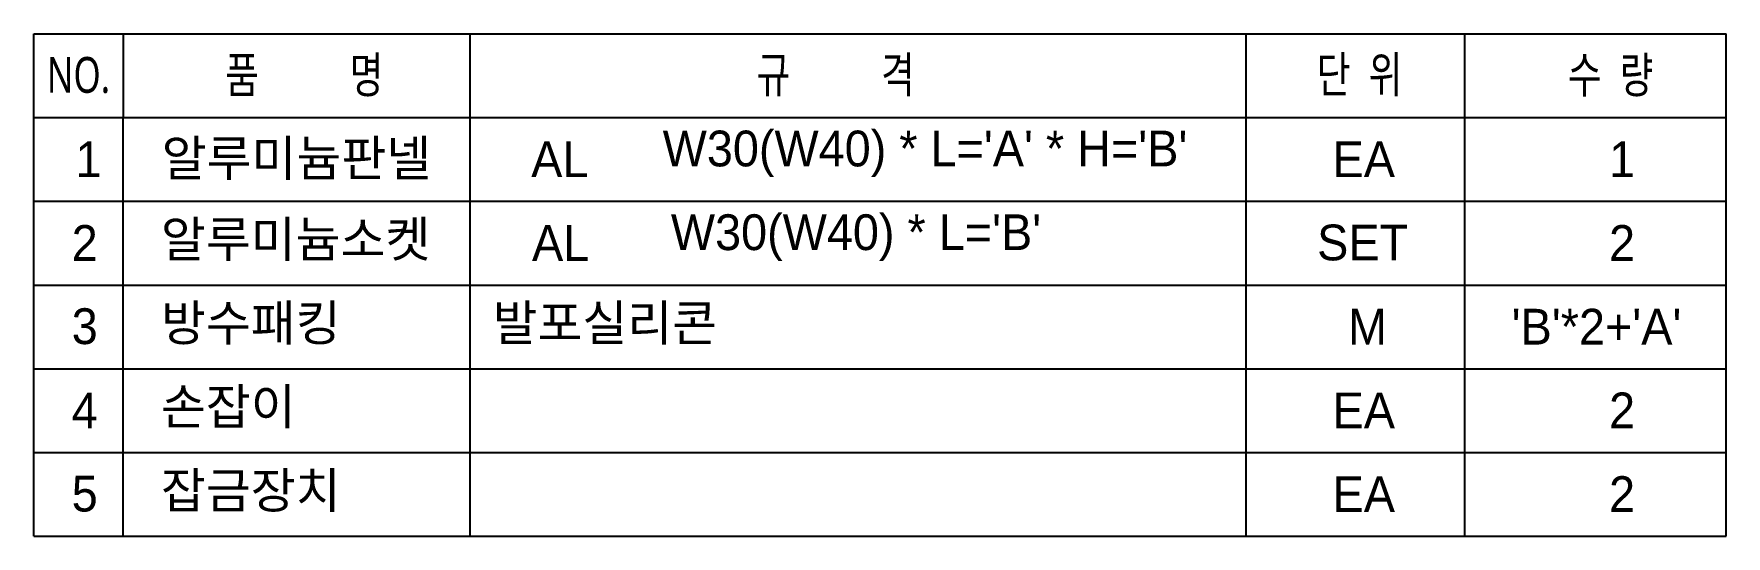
# Model space of a CAD drawing. Header units: millimetres. Extents: x 4892990 to 5673724, y 2128419 to 2381812.
# Drawn here: x 5670548 to 5672697, y 2381174 to 2381812 of the extents above; entities that cross this region are included whole.
import ezdxf
from ezdxf.enums import TextEntityAlignment as Align

# ---------------------------------------------------------------- set-up
doc = ezdxf.new("R2010")
doc.units = ezdxf.units.MM
doc.header["$LTSCALE"] = 1000
doc.layers.get('0').update_dxf_attribs({"linetype": 'CONTINUOUS'})
doc.styles.add('맑은고딕', font='malgun.ttf')

msp = doc.modelspace()

# ---------------------------------------------------------------- linework, layer by layer
at = {"color": 7, "linetype": 'Continuous'}
for p, q in [((5670548.15, 2381811.66), (5672697.23, 2381811.66)), ((5670661.53, 2381811.66), (5670661.53, 2381705.37))]:
    msp.add_line(p, q, dxfattribs=at)
for p, q in [((5670548.15, 2381173.93), (5670548.15, 2381811.66)), ((5671102.36, 2381173.93), (5671102.36, 2381811.66)), ((5672087.86, 2381173.93), (5672087.86, 2381811.66)), ((5672365.29, 2381173.93), (5672365.29, 2381811.66)), ((5672697.23, 2381173.93), (5672697.23, 2381811.66)), ((5670661.53, 2381173.93), (5670661.53, 2381705.37))]:
    msp.add_line(p, q)
at = {"color": 0}
for p, q in [((5670548.15, 2381705.37), (5672697.02, 2381705.37)), ((5670548.15, 2381705.37), (5672697.23, 2381705.37)), ((5670548.15, 2381599.08), (5672697.23, 2381599.08)), ((5670548.15, 2381492.79), (5672697.23, 2381492.79)), ((5670548.15, 2381386.5), (5672697.23, 2381386.5)), ((5670548.15, 2381280.22), (5672697.23, 2381280.22)), ((5670548.15, 2381173.93), (5672697.23, 2381173.93))]:
    msp.add_line(p, q, dxfattribs=at)

# ---------------------------------------------------------------- texts
at = {"style": '맑은고딕', "width": 0.75}
for s, height, p in [('품          명', 45.4306, (5670891.49, 2381759.48)), ('규          격', 45.4306, (5671566.4, 2381759.72)), ('단  위', 45.431, (5672231.67, 2381760.08)), ('수  량', 45.431, (5672550.5, 2381759.48)), ('NO.', 45.431, (5670604.84, 2381759.54))]:
    msp.add_text(s, height=height, dxfattribs=at).set_placement(p, align=Align.MIDDLE_CENTER)
at = {"char_height": 45.4306, "attachment_point": 7, "style": '맑은고딕'}
for s, insert in [('{\\fGulim|b0|i0|c129|p50;알루미늄판넬}', (5670710.59, 2381626.24)), ("{\\fGulim|b0|i0|c129|p50; W30(W40) * L='A' * H='B'}", (5671330.2, 2381629.72)), ('{\\fGulim|b0|i0|c129|p50;1}', (5670601.1, 2381629.72)), ('{\\fGulim|b0|i0|c129|p50;AL}', (5671179.73, 2381629.72)), ('{\\fGulim|b0|i0|c129|p50;EA}', (5672197.42, 2381629.72)), ('{\\fGulim|b0|i0|c129|p50;1}', (5672548.52, 2381629.72)), ('{\\fGulim|b0|i0|c129|p50;알루미늄소켓}', (5670709.6, 2381523.43)), ("{\\fGulim|b0|i0|c129|p50;W30(W40) * L='B'}", (5671357.13, 2381523.43)), ('{\\fGulim|b0|i0|c129|p50;2}', (5670596.22, 2381523.43)), ('{\\fGulim|b0|i0|c129|p50;AL}', (5671180.77, 2381523.43)), ('{\\fGulim|b0|i0|c129|p50;SET}', (5672177.81, 2381523.43)), ('{\\fGulim|b0|i0|c129|p50;2}', (5672548.52, 2381523.43)), ('{\\fGulim|b0|i0|c129|p50;방수패킹}', (5670709.6, 2381417.14)), ('{\\fGulim|b0|i0|c129|p50;발포실리콘}', (5671130.73, 2381417.14)), ('{\\fGulim|b0|i0|c129|p50;3}', (5670596.22, 2381417.14)), ('{\\fGulim|b0|i0|c129|p50;M}', (5672217.03, 2381417.14)), ("{\\fGulim|b0|i0|c129|p50;'B'*2+'A'}", (5672424.84, 2381417.14)), ('{\\fGulim|b0|i0|c129|p50;손잡이}', (5670709.6, 2381310.85)), ('{\\fGulim|b0|i0|c129|p50;2}', (5672548.52, 2381310.85)), ('{\\fGulim|b0|i0|c129|p50;4}', (5670596.22, 2381310.85)), ('{\\fGulim|b0|i0|c129|p50;EA}', (5672197.42, 2381310.85)), ('{\\fGulim|b0|i0|c129|p50;5}', (5670596.22, 2381204.56)), ('{\\fGulim|b0|i0|c129|p50;잡금장치}', (5670709.6, 2381204.56)), ('{\\fGulim|b0|i0|c129|p50;EA}', (5672197.42, 2381204.56)), ('{\\fGulim|b0|i0|c129|p50;2}', (5672548.52, 2381204.56))]:
    msp.add_mtext(s, dxfattribs=dict(at, insert=insert))

doc.saveas('drawing.dxf')
